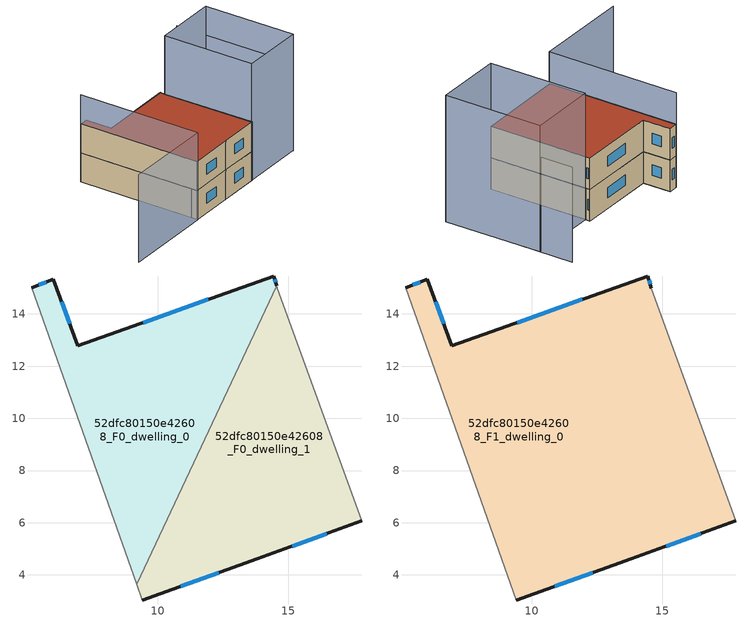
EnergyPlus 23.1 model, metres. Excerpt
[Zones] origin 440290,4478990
52dfc80150e42608_F0_dwelling_0
 floor ground (EU_floor_Construction): 9.19,3.64 14.55,15.08 14.45,15.45 6.94,12.77 6,15.33 5.17,15 z0
 wall outside (EU_wall_Construction): 5.17,15 6,15.33 6.94,12.77 14.45,15.45 14.55,15.08 z0:3
 wall adiabatic (EU_wall_Construction): 9.19,3.64 5.17,15 z0:3
 wall to 52dfc80150e42608_F0_dwelling_1 (EU_wall_Construction): 14.55,15.08 9.19,3.64 z0:3
 window (EU_Window_Construction): 5.45,15.11 5.72,15.22 / 6.31,14.48 6.62,13.63 / 9.45,13.67 11.94,14.56 / 14.48,15.33 14.52,15.21 z1:2
52dfc80150e42608_F0_dwelling_1
 floor ground (EU_floor_Construction): 17.81,6.07 14.58,14.99 14.55,15.08 9.19,3.64 9.4,3.04 13.8,4.61 z0
 wall outside (EU_wall_Construction): 17.81,6.07 13.8,4.61 9.4,3.04 z0:3
 wall adiabatic (EU_wall_Construction): 9.4,3.04 9.19,3.64 / 14.55,15.08 14.58,14.99 17.81,6.07 z0:3
 window (EU_Window_Construction): 12.33,4.09 10.87,3.56 / 16.47,5.58 15.14,5.1 z1:2
52dfc80150e42608_F1_dwelling_0
 floor to 52dfc80150e42608_F0_dwelling_0 (EU_floor_Construction): 9.19,3.64 14.55,15.08 14.45,15.45 6.94,12.77 6,15.33 5.17,15 z3
 floor to 52dfc80150e42608_F0_dwelling_1 (EU_floor_Construction): 17.81,6.07 14.58,14.99 14.55,15.08 9.19,3.64 9.4,3.04 13.8,4.61 z3
 wall outside (EU_wall_Construction): 17.81,6.07 13.8,4.61 9.4,3.04 / 5.17,15 6,15.33 6.94,12.77 14.45,15.45 14.58,14.99 z3:6
 wall adiabatic (EU_wall_Construction): 14.58,14.99 17.81,6.07 / 9.4,3.04 5.17,15 z3:6
 window (EU_Window_Construction): 16.47,5.58 15.14,5.1 / 12.33,4.09 10.87,3.56 / 5.45,15.11 5.72,15.22 / 6.31,14.48 6.62,13.63 / 9.45,13.67 11.94,14.56 / 14.49,15.3 14.53,15.14 z4:5
 roof outside (EU_roof_Construction): 14.58,14.99 17.81,6.07 13.8,4.61 9.4,3.04 5.17,15 6,15.33 6.94,12.77 14.45,15.45 z6
shading: 5.17,15.01 9.42,2.99 / 9.42,2.99 0.43,-0.19 / 24.11,8.31 19.84,20.23 z0:9; 24.13,8.33 17.78,6.06 / 17.78,6.06 14.58,14.99 / 14.58,14.99 20.92,17.26 / 20.92,17.26 24.13,8.33 z0:12
[Building]
EU S2 Campaign: North Axis=0; Terrain=City; Solar Distribution=FullExterior
[Site:Location]
Madrid: Latitude=40.5; Longitude=-3.5; Time Zone=1; Elevation=609
[SizingPeriod:WeatherFileDays]
AnnualSizingPeriod: Begin Month=1; Begin Day of Month=1; End Month=12; End Day of Month=31; Day of Week for Start Day=Monday; Use Weather File Daylight Saving Period=No; Use Weather File Rain and Snow Indicators=No
[MATERIAL]
EU_InternalMass_Material: Roughness=MediumRough; Thickness=0.1; Conductivity=1; Density=1800; Specific Heat=900; Thermal Absorptance=0.9; Solar Absorptance=0.7; Visible Absorptance=0.7
[MATERIAL:NOMASS] Roughness=MediumRough; Thermal Absorptance=0.9; Solar Absorptance=0.7; Visible Absorptance=0.7
Name | Thermal Resistance
EU_wall_NoMass | 0.459673
EU_roof_NoMass | 0.495815
EU_floor_NoMass | 0.788942
[WINDOWMATERIAL:SIMPLEGLAZINGSYSTEM]
EU_Window_SimpleGlazing: UFactor=4.26103; Solar Heat Gain Coefficient=0.85; Visible Transmittance=0.85
[CONSTRUCTION]
EU_wall_Construction: EU_wall_NoMass
EU_roof_Construction: EU_roof_NoMass
EU_floor_Construction: EU_floor_NoMass
EU_InternalMass_Construction: EU_InternalMass_Material
EU_Window_Construction: EU_Window_SimpleGlazing
[ZONE] Type=1; Multiplier=1; Ceiling Height=autocalculate; Floor Area=autocalculate; Part of Total Floor Area=Yes
Name | Volume
52dfc80150e42608_F0_dwelling_0 | 137.061
52dfc80150e42608_F1_dwelling_0 | 274.113
52dfc80150e42608_F0_dwelling_1 | 137.053
[INTERNALMASS] Construction=EU_InternalMass_Construction
Name | Zone or ZoneList | Surface Area
52dfc80150e42608_F0_dwelling_0_EU_InternalMass | 52dfc80150e42608_F0_dwelling_0 | 45.6868
52dfc80150e42608_F0_dwelling_1_EU_InternalMass | 52dfc80150e42608_F0_dwelling_1 | 45.6843
52dfc80150e42608_F1_dwelling_0_EU_InternalMass | 52dfc80150e42608_F1_dwelling_0 | 91.3719
[OTHEREQUIPMENT] Fuel Type=Electricity; Design Level Calculation Method=Watts/Area; Power per Zone Floor Area=1; Fraction Latent=0; Fraction Radiant=0; Fraction Lost=0; Carbon Dioxide Generation Rate=0; EndUse Subcategory=EU_Step8_InternalGains
Name | Zone or ZoneList or Space or SpaceList | Schedule
EU_Step8_InternalGain_52dfc80150e42608_F0_dwelling_0_f000 | 52dfc80150e42608_F0_dwelling_0 | EU_Step8_GainSchedule_52dfc80150e42608_F0_dwelling_0_f000
EU_Step8_InternalGain_52dfc80150e42608_F0_dwelling_1_f000 | 52dfc80150e42608_F0_dwelling_1 | EU_Step8_GainSchedule_52dfc80150e42608_F0_dwelling_1_f000
EU_Step8_InternalGain_52dfc80150e42608_F1_dwelling_0_f000 | 52dfc80150e42608_F1_dwelling_0 | EU_Step8_GainSchedule_52dfc80150e42608_F1_dwelling_0_f000
[ZONEVENTILATION:DESIGNFLOWRATE] Schedule=EU_AlwaysOn; Design Flow Rate Calculation Method=AirChanges/Hour; Air Changes per Hour=0.719161; Ventilation Type=Natural; Fan Pressure Rise=0; Fan Total Efficiency=1; Constant Term Coefficient=1; Temperature Term Coefficient=0; Velocity Term Coefficient=0; Velocity Squared Term Coefficient=0; Minimum Indoor Temperature=-100; Maximum Indoor Temperature=100; Delta Temperature=-100; Minimum Outdoor Temperature=-100; Maximum Outdoor Temperature=100; Maximum Wind Speed=40
Name | Zone or ZoneList or Space or SpaceList
EU_ConstantAir_52dfc80150e42608_F0_dwelling_0 | 52dfc80150e42608_F0_dwelling_0
EU_ConstantAir_52dfc80150e42608_F0_dwelling_1 | 52dfc80150e42608_F0_dwelling_1
EU_ConstantAir_52dfc80150e42608_F1_dwelling_0 | 52dfc80150e42608_F1_dwelling_0
[HVACTEMPLATE:THERMOSTAT] Constant Heating Setpoint=20; Constant Cooling Setpoint=50
EU_HeatOnly_52dfc80150e42608_F0_dwelling_0; EU_HeatOnly_52dfc80150e42608_F0_dwelling_1; EU_HeatOnly_52dfc80150e42608_F1_dwelling_0
[HVACTEMPLATE:ZONE:IDEALLOADSAIRSYSTEM] System Availability Schedule=EU_AlwaysOn; Maximum Heating Supply Air Temperature=50; Minimum Cooling Supply Air Temperature=13; Maximum Heating Supply Air Humidity Ratio=0.0156; Minimum Cooling Supply Air Humidity Ratio=0.0077; Heating Limit=NoLimit; Cooling Limit=NoLimit; Heating Availability Schedule=EU_AlwaysOn; Cooling Availability Schedule=EU_CoolingOff; Dehumidification Control Type=ConstantSensibleHeatRatio; Cooling Sensible Heat Ratio=0.7; Dehumidification Setpoint=60; Humidification Control Type=None; Humidification Setpoint=30; Outdoor Air Method=None; Outdoor Air Flow Rate per Person=0.00944; Outdoor Air Flow Rate per Zone Floor Area=0; Outdoor Air Flow Rate per Zone=0; Demand Controlled Ventilation Type=None; Outdoor Air Economizer Type=NoEconomizer; Heat Recovery Type=None; Sensible Heat Recovery Effectiveness=0.7; Latent Heat Recovery Effectiveness=0.65
Name | Template Thermostat
52dfc80150e42608_F0_dwelling_0 | EU_HeatOnly_52dfc80150e42608_F0_dwelling_0
52dfc80150e42608_F0_dwelling_1 | EU_HeatOnly_52dfc80150e42608_F0_dwelling_1
52dfc80150e42608_F1_dwelling_0 | EU_HeatOnly_52dfc80150e42608_F1_dwelling_0
[SIZING:ZONE] Zone Cooling Design Supply Air Temperature Input Method=SupplyAirTemperature; Zone Cooling Design Supply Air Temperature=13; Zone Heating Design Supply Air Temperature Input Method=SupplyAirTemperature; Zone Heating Design Supply Air Temperature=50; Zone Cooling Design Supply Air Humidity Ratio=0.008; Zone Heating Design Supply Air Humidity Ratio=0.008; Cooling Design Air Flow Method=DesignDay; Cooling Design Air Flow Rate=0; Cooling Minimum Air Flow per Zone Floor Area=0.000762; Cooling Minimum Air Flow=0; Cooling Minimum Air Flow Fraction=0.2; Heating Design Air Flow Method=DesignDay; Heating Design Air Flow Rate=0; Heating Maximum Air Flow per Zone Floor Area=0.002032; Heating Maximum Air Flow=0.141576; Heating Maximum Air Flow Fraction=0.3; Account for Dedicated Outdoor Air System=No; Dedicated Outdoor Air System Control Strategy=NeutralSupplyAir; Dedicated Outdoor Air Low Setpoint Temperature for Design=autosize; Dedicated Outdoor Air High Setpoint Temperature for Design=autosize; Zone Load Sizing Method=Sensible Load Only No Latent Load; Zone Latent Cooling Design Supply Air Humidity Ratio Input Method=HumidityRatioDifference; Zone Cooling Design Supply Air Humidity Ratio Difference=0.005; Zone Latent Heating Design Supply Air Humidity Ratio Input Method=HumidityRatioDifference; Zone Humidification Design Supply Air Humidity Ratio Difference=0.005
52dfc80150e42608_F0_dwelling_0; 52dfc80150e42608_F0_dwelling_1; 52dfc80150e42608_F1_dwelling_0
[SCHEDULE:CONSTANT]
Name | Hourly Value
EU_AlwaysOn | 1
EU_CoolingOff | 0
[SCHEDULE:FILE] Column Number=1; Rows to Skip at Top=0; Number of Hours of Data=8760; Column Separator=Comma; Interpolate to Timestep=No; Minutes per Item=60; Adjust Schedule for Daylight Savings=Yes
Name | File
EU_Step8_GainSchedule_52dfc80150e42608_F0_dwelling_0_f000 | ../../schedules/52dfc80150e42608/52dfc80150e42608_F0_dwelling_0_f000_gain.csv
EU_Step8_GainSchedule_52dfc80150e42608_F0_dwelling_1_f000 | ../../schedules/52dfc80150e42608/52dfc80150e42608_F0_dwelling_1_f000_gain.csv
EU_Step8_GainSchedule_52dfc80150e42608_F1_dwelling_0_f000 | ../../schedules/52dfc80150e42608/52dfc80150e42608_F1_dwelling_0_f000_gain.csv
